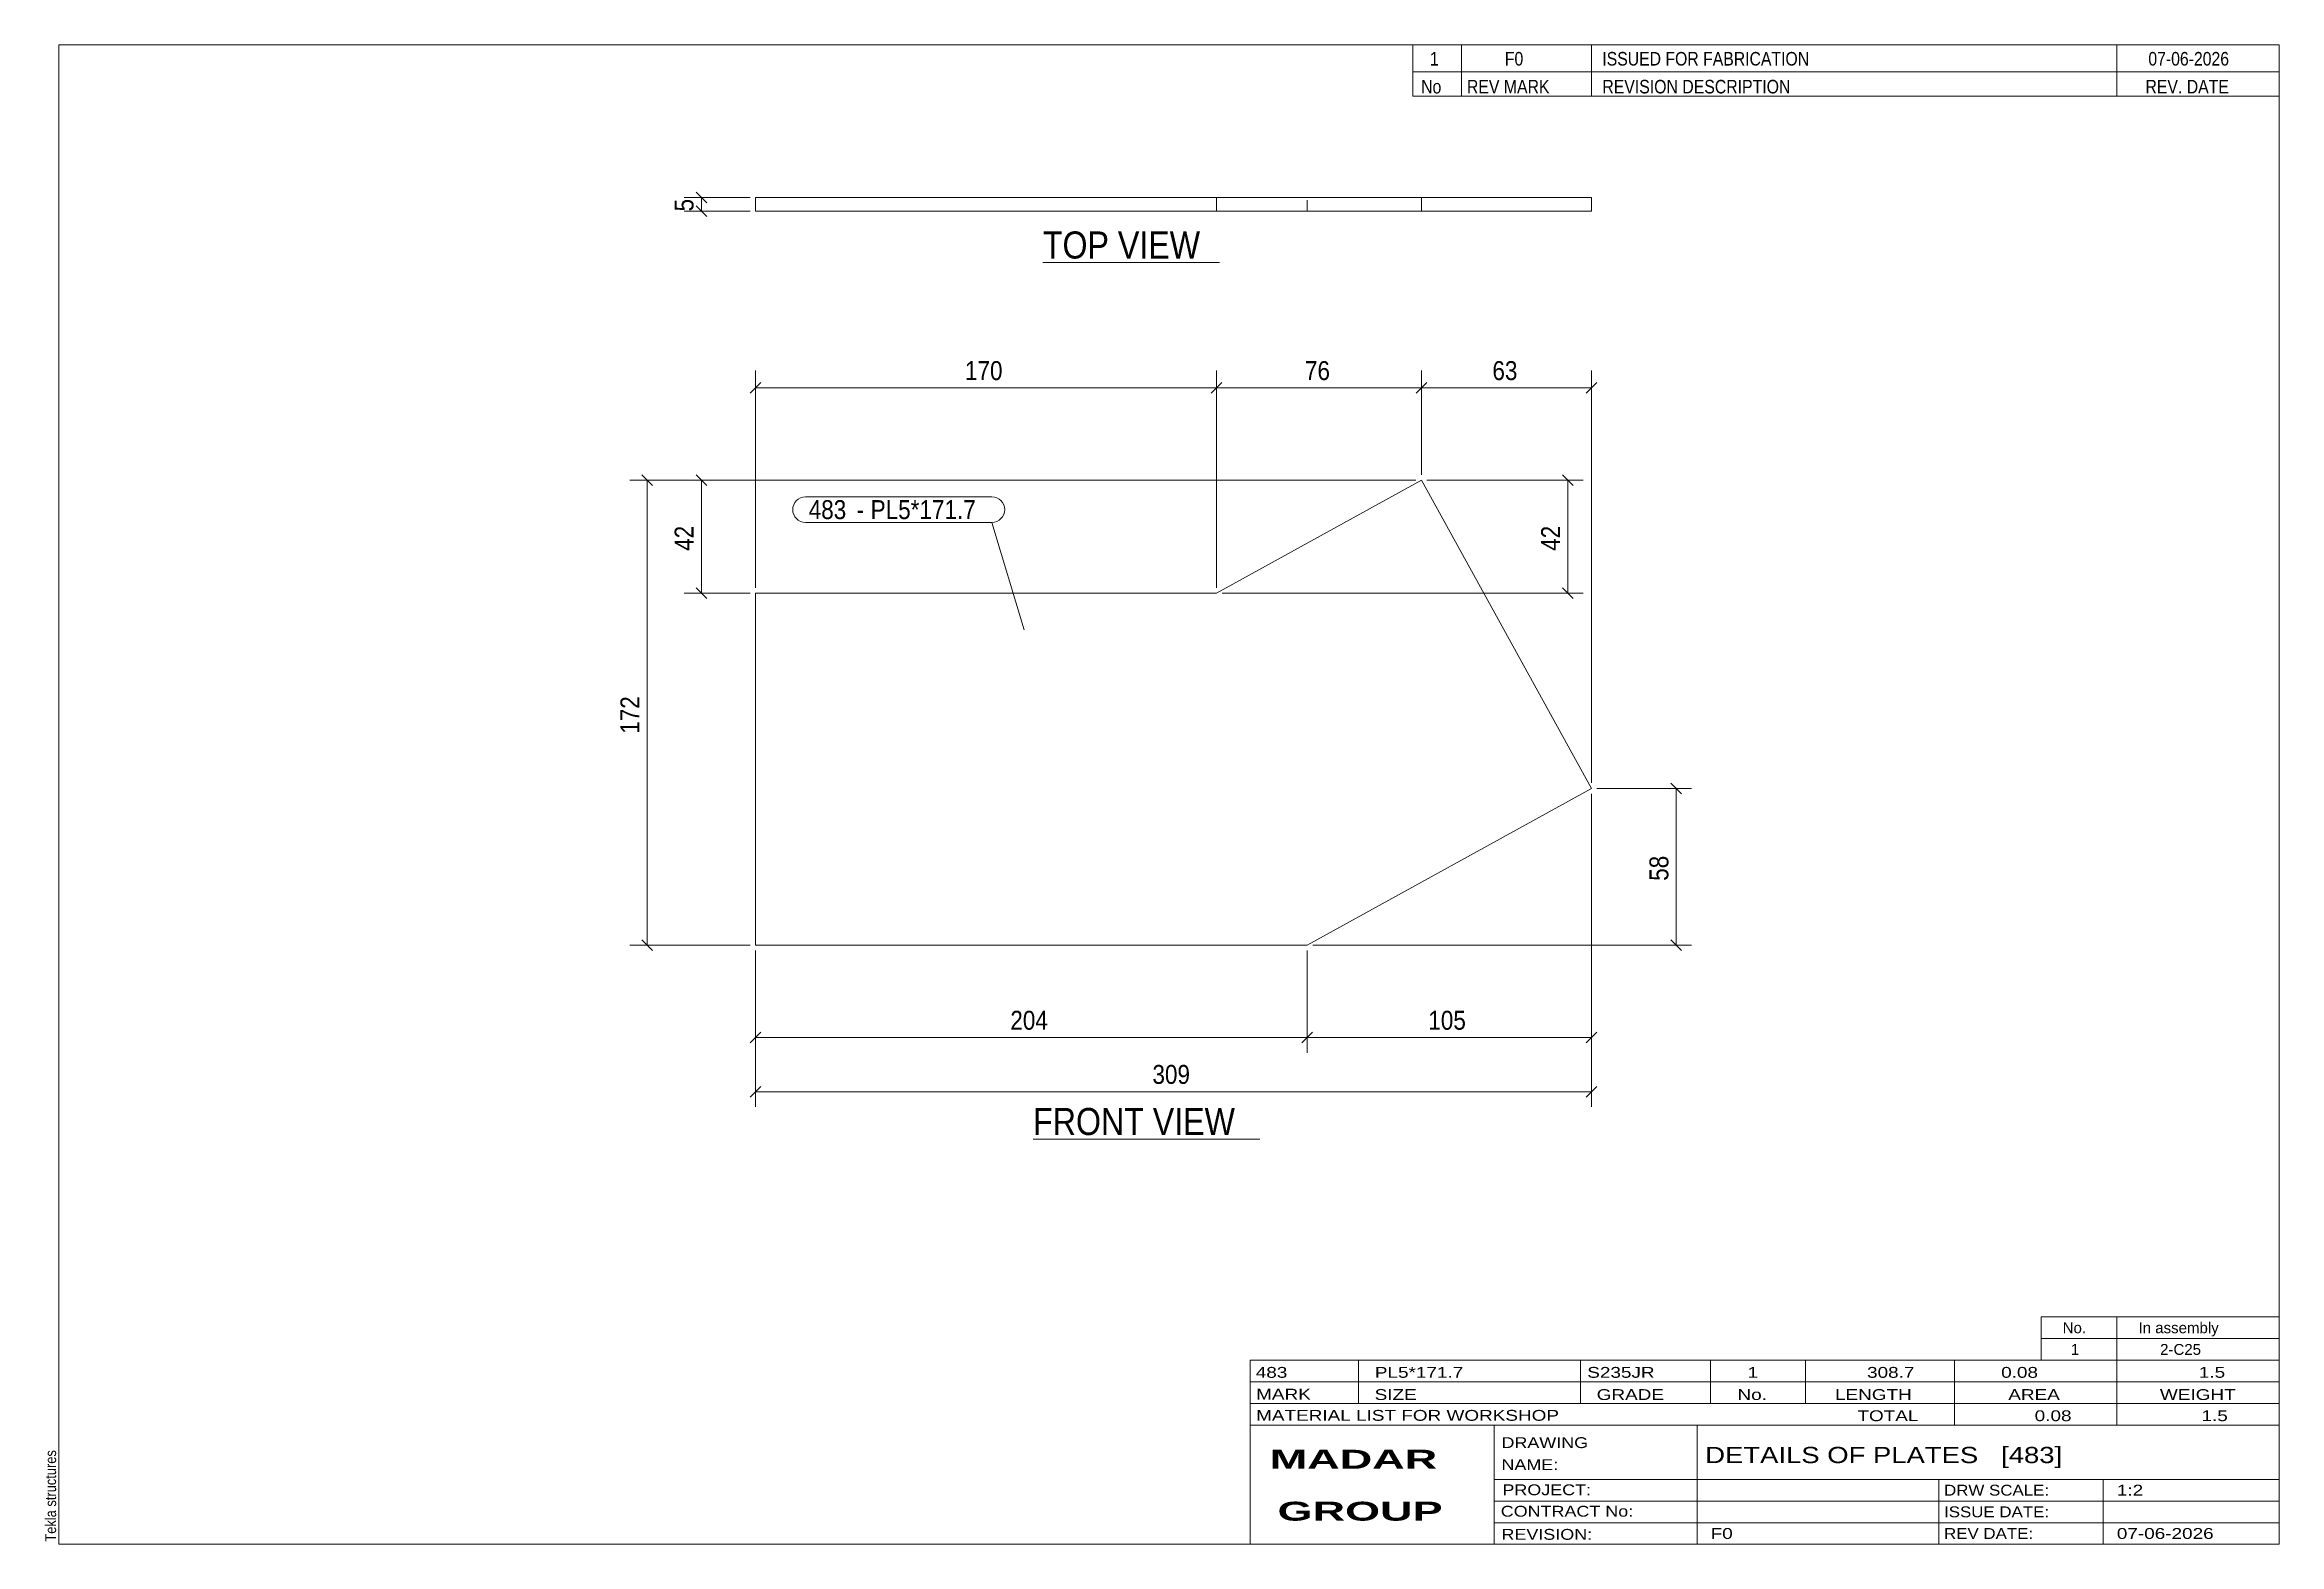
# Model space of a CAD drawing. Header units: millimetres. Extents: x 2 to 415, y 5 to 282.
import ezdxf

# ---------------------------------------------------------------- set-up
doc = ezdxf.new("R2010")
doc.units = ezdxf.units.MM
doc.linetypes.add('XKITLINE00', pattern=[0])
doc.linetypes.add('XKITLINE02', pattern=[4, 2, -2])
for name, color, linetype, lineweight in [('Dimensions', 7, 'Continuous', 0), ('DrawingSheet', 5, 'Continuous', 0), ('OtherObjectType', 7, 'Continuous', 0), ('Part', 2, 'Continuous', 0), ('PartMark', 7, 'Continuous', 0)]:
    doc.layers.add(name, color=color, linetype=linetype, lineweight=lineweight)
doc.styles.add('ARIAL', font='ARIAL.TTF')
doc.styles.add('ARIAL_BOLD', font='ARIALBD.TTF')
doc.styles.add('ARIAL_NARROW', font='ARIALN.TTF')

# ---------------------------------------------------------------- blocks, each defined once
blk = doc.blocks.new('*A1')
at = {"layer": 'Part', "color": 2, "linetype": 'XKITLINE00', "lineweight": 0}
for p, q in [((218.78, 180.67), (256.59, 201.54)), ((256.59, 201.54), (288, 144.63)), ((133.65, 115.67), (133.65, 180.67)), ((133.65, 180.67), (218.78, 180.67)), ((288, 144.63), (235.52, 115.67)), ((235.52, 115.67), (133.65, 115.67))]:
    blk.add_line(p, q, dxfattribs=at)
blk = doc.blocks.new('*A2')
at = {"layer": 'Part', "color": 2, "linetype": 'XKITLINE00', "lineweight": 0}
for p, q in [((133.65, 253.75), (288, 253.75)), ((133.65, 251.25), (133.65, 253.75)), ((218.78, 251.25), (218.78, 253.75)), ((256.59, 251.25), (256.59, 253.75)), ((288, 253.75), (288, 251.25)), ((256.59, 251.25), (133.65, 251.25)), ((288, 251.25), (256.59, 251.25))]:
    blk.add_line(p, q, dxfattribs=at)
at = {"layer": 'Part', "color": 7, "linetype": 'XKITLINE02', "lineweight": 0}
for p, q in [((133.65, 251.25), (133.65, 253.75)), ((235.52, 251.25), (235.52, 253.75))]:
    blk.add_line(p, q, dxfattribs=at)
blk = doc.blocks.new('*A3')
at = {"layer": 'DrawingSheet', "color": 5, "linetype": 'XKITLINE00', "lineweight": 0}
for p, q in [((415, 282), (5, 282)), ((5, 282), (5, 5)), ((415, 5), (415, 282)), ((5, 5), (415, 5))]:
    blk.add_line(p, q, dxfattribs=at)
at = {"layer": 'DrawingSheet', "color": 5, "style": 'ARIAL', "width": 0.85}
blk.add_text('Tekla structures', height=2, rotation=90, dxfattribs=at).set_placement((4.5, 5.5))
blk = doc.blocks.new('*A4')
at = {"layer": 'OtherObjectType', "color": 7, "linetype": 'XKITLINE00', "lineweight": 0}
for p, q in [((371, 47), (415, 47)), ((371, 43), (371, 47)), ((385, 43), (385, 47)), ((415, 43), (415, 47)), ((371, 43), (415, 43)), ((371, 39), (371, 43)), ((385, 39), (385, 43)), ((415, 39), (415, 43)), ((371, 39), (415, 39))]:
    blk.add_line(p, q, dxfattribs=at)
at = {"layer": 'OtherObjectType', "color": 7, "style": 'ARIAL_NARROW', "width": 1.211571}
for s, p in [('No.', (375, 44)), ('In assembly', (389, 44)), ('1', (376.5, 40)), ('2-C25', (392.99, 40))]:
    blk.add_text(s, height=2, dxfattribs=at).set_placement(p)
blk = doc.blocks.new('*A5')
at = {"layer": 'OtherObjectType', "color": 7, "linetype": 'XKITLINE00', "lineweight": 0}
for p, q in [((255, 282), (415, 282)), ((415, 282), (255, 282)), ((255, 282), (255, 277)), ((264, 282), (264, 277)), ((288, 282), (288, 277)), ((385, 282), (385, 277)), ((415, 282), (415, 277)), ((255, 277), (415, 277)), ((255, 277), (255, 272.5)), ((255, 277), (415, 277)), ((264, 277), (264, 272.5)), ((288, 277), (288, 272.5)), ((385, 277), (385, 272.5)), ((415, 277), (415, 272.5)), ((415, 272.5), (255, 272.5))]:
    blk.add_line(p, q, dxfattribs=at)
at = {"layer": 'OtherObjectType', "color": 7, "style": 'ARIAL_NARROW'}
for s, width, p in [('1', 1.017001, (258.16, 278.15)), ('F0', 1.017001, (272, 278.15)), ('ISSUED FOR FABRICATION', 1.017001, (290, 278.15)), ('07-06-2026', 1.017001, (390.82, 278.15)), ('No', 1.02, (256.54, 273)), ('REV MARK', 1.02, (265, 273)), ('REVISION DESCRIPTION', 1.02, (290, 273)), ('REV. DATE', 1.02, (390.28, 273))]:
    blk.add_text(s, height=2.5, dxfattribs=dict(at, width=width)).set_placement(p)
blk = doc.blocks.new('*A6')
at = {"layer": 'OtherObjectType', "color": 7, "linetype": 'XKITLINE00', "lineweight": 0}
for p, q in [((225, 39), (415, 39)), ((225, 39), (225, 35)), ((225, 39), (415, 39)), ((245, 35), (245, 39)), ((286, 35), (286, 39)), ((310, 35), (310, 39)), ((327.5, 35), (327.5, 39)), ((355, 35), (355, 39)), ((385, 35), (385, 39)), ((415, 35), (415, 39)), ((225, 35), (415, 35)), ((225, 35), (225, 5)), ((225, 35), (415, 35)), ((245, 31), (245, 35)), ((286, 31), (286, 35)), ((310, 31), (310, 35)), ((327.5, 31), (327.5, 35)), ((355, 31), (355, 35)), ((385, 31), (385, 35)), ((415, 31), (415, 35)), ((225, 31), (415, 31)), ((355, 27), (355, 31)), ((385, 27), (385, 31)), ((415, 27), (415, 31)), ((225, 27), (415, 27)), ((270, 21), (270, 27)), ((307.5, 17), (307.5, 27)), ((415, 21), (415, 27)), ((270, 21), (270, 5)), ((415, 17), (415, 21)), ((270, 17), (415, 17)), ((307.5, 5), (307.5, 17)), ((352.16, 13), (352.16, 17)), ((382.5, 5), (382.5, 17)), ((415, 13), (415, 17)), ((270, 13), (415, 13)), ((352.16, 5), (352.16, 13)), ((415, 9), (415, 13)), ((270, 9), (415, 9)), ((415, 5), (415, 9)), ((225, 5), (415, 5)), ((262.5, 5), (415, 5))]:
    blk.add_line(p, q, dxfattribs=at)
at = {"layer": 'OtherObjectType', "color": 7, "style": 'ARIAL_NARROW'}
for s, height, width, p in [('483', 2, 1.525501, (226.01, 35.76)), ('PL5*171.7', 2, 1.525501, (248, 35.76)), ('S235JR', 2, 1.525501, (287.22, 35.76)), ('1', 2, 1.525501, (316.82, 35.76)), ('308.7', 2, 1.525501, (338.88, 35.76)), ('0.08', 2, 1.525501, (363.64, 35.76)), ('1.5', 2, 1.525501, (400.14, 35.76)), ('MARK', 2, 1.525501, (226.08, 31.73)), ('SIZE', 2, 1.525501, (247.96, 31.66)), ('GRADE', 2, 1.525501, (288.96, 31.66)), ('No.', 2, 1.525501, (314.96, 31.66)), ('LENGTH', 2, 1.525501, (332.96, 31.66)), ('AREA', 2, 1.525501, (364.96, 31.66)), ('WEIGHT', 2, 1.525501, (392.96, 31.66)), ('MATERIAL LIST FOR WORKSHOP', 2, 1.525501, (226.08, 27.82)), ('TOTAL', 2, 1.525501, (337.1, 27.75)), ('0.08', 2, 1.525501, (369.83, 27.75)), ('1.5', 2, 1.525501, (400.63, 27.75)), ('DRAWING', 2, 1.445, (271.38, 22.78)), ('NAME:', 2, 1.445, (271.38, 18.72)), ('DETAILS OF PLATES   [483]', 3, 1.474651, (309, 20)), ('PROJECT:', 2, 1.445, (271.55, 14.07)), ('DRW SCALE:', 2, 1.36, (353.1, 14)), ('1:2', 2, 1.525501, (385, 14)), ('CONTRACT No:', 2, 1.445, (271.25, 10.11)), ('ISSUE DATE:', 2, 1.36, (353.1, 10)), ('REVISION:', 2, 1.445, (271.38, 5.84)), ('F0', 2, 1.525501, (310, 6)), ('REV DATE:', 2, 1.36, (353.1, 6)), ('07-06-2026', 2, 1.525501, (385, 6))]:
    blk.add_text(s, height=height, dxfattribs=dict(at, width=width)).set_placement(p)
at = {"layer": 'OtherObjectType', "color": 1, "style": 'ARIAL_BOLD', "width": 1.7}
for s, p in [('MADAR ', (228.58, 18.97)), ('GROUP', (230.03, 9.37))]:
    blk.add_text(s, height=3.5, dxfattribs=at).set_placement(p)
blk = doc.blocks.new('*A7')
at = {"layer": 'Dimensions', "color": 7, "linetype": 'XKITLINE00', "lineweight": 0}
for p, q in [((112.66, 202.53), (114.64, 200.55)), ((255.59, 201.54), (110.45, 201.54)), ((113.65, 115.67), (113.65, 201.54)), ((132.65, 115.67), (110.45, 115.67)), ((112.66, 116.66), (114.64, 114.68))]:
    blk.add_line(p, q, dxfattribs=at)
at = {"layer": 'Dimensions', "color": 3}
for p in [(113.65, 201.54), (113.65, 115.67)]:
    blk.add_point(p, dxfattribs=at)
at = {"layer": 'Dimensions', "color": 3, "style": 'ARIAL', "width": 0.85}
blk.add_text('172', height=3.5, rotation=90.0002, dxfattribs=at).set_placement((112.2, 154.71))
blk = doc.blocks.new('*A8')
at = {"layer": 'Dimensions', "color": 7, "linetype": 'XKITLINE00', "lineweight": 0}
for p, q in [((122.66, 202.53), (124.64, 200.55)), ((255.59, 201.54), (120.45, 201.54)), ((123.65, 180.67), (123.65, 201.54)), ((122.66, 181.66), (124.64, 179.68)), ((132.65, 180.67), (120.45, 180.67))]:
    blk.add_line(p, q, dxfattribs=at)
at = {"layer": 'Dimensions', "color": 3}
for p in [(123.65, 201.54), (123.65, 180.67)]:
    blk.add_point(p, dxfattribs=at)
at = {"layer": 'Dimensions', "color": 3, "style": 'ARIAL', "width": 0.85}
blk.add_text('42', height=3.5, rotation=90.0002, dxfattribs=at).set_placement((122.2, 188.51))
blk = doc.blocks.new('*A9')
at = {"layer": 'Dimensions', "color": 7, "linetype": 'XKITLINE00', "lineweight": 0}
for p, q in [((289, 144.63), (306.45, 144.63)), ((302.66, 145.62), (304.64, 143.64)), ((303.65, 115.67), (303.65, 144.63)), ((236.52, 115.67), (306.45, 115.67)), ((302.66, 116.66), (304.64, 114.68))]:
    blk.add_line(p, q, dxfattribs=at)
at = {"layer": 'Dimensions', "color": 3}
for p in [(303.65, 144.63), (303.65, 115.67)]:
    blk.add_point(p, dxfattribs=at)
at = {"layer": 'Dimensions', "color": 3, "style": 'ARIAL', "width": 0.85}
blk.add_text('58', height=3.5, rotation=90.0002, dxfattribs=at).set_placement((302.2, 127.56))
blk = doc.blocks.new('*A10')
at = {"layer": 'Dimensions', "color": 7, "linetype": 'XKITLINE00', "lineweight": 0}
for p, q in [((282.66, 202.53), (284.64, 200.55)), ((257.59, 201.54), (286.45, 201.54)), ((283.65, 180.67), (283.65, 201.54)), ((282.66, 181.66), (284.64, 179.68)), ((219.78, 180.67), (286.45, 180.67))]:
    blk.add_line(p, q, dxfattribs=at)
at = {"layer": 'Dimensions', "color": 3}
for p in [(283.65, 201.54), (283.65, 180.67)]:
    blk.add_point(p, dxfattribs=at)
at = {"layer": 'Dimensions', "color": 3, "style": 'ARIAL', "width": 0.85}
blk.add_text('42', height=3.5, rotation=90.0002, dxfattribs=at).set_placement((282.2, 188.51))
blk = doc.blocks.new('*A11')
at = {"layer": 'Dimensions', "color": 7, "linetype": 'XKITLINE00', "lineweight": 0}
for p, q in [((288, 143.63), (288, 85.8)), ((133.65, 114.67), (133.65, 85.8)), ((134.64, 89.59), (132.66, 87.61)), ((133.65, 88.6), (288, 88.6)), ((288.99, 89.59), (287.01, 87.61))]:
    blk.add_line(p, q, dxfattribs=at)
at = {"layer": 'Dimensions', "color": 3}
for p in [(133.65, 88.6), (288, 88.6)]:
    blk.add_point(p, dxfattribs=at)
at = {"layer": 'Dimensions', "color": 3, "style": 'ARIAL', "width": 0.85}
blk.add_text('309', height=3.5, dxfattribs=at).set_placement((206.93, 90.05))
blk = doc.blocks.new('*A12')
at = {"layer": 'Dimensions', "color": 7, "linetype": 'XKITLINE00', "lineweight": 0}
for p, q in [((133.65, 114.67), (133.65, 95.8)), ((235.52, 114.67), (235.52, 95.8)), ((134.64, 99.59), (132.66, 97.61)), ((236.51, 99.59), (234.53, 97.61)), ((133.65, 98.6), (235.52, 98.6))]:
    blk.add_line(p, q, dxfattribs=at)
at = {"layer": 'Dimensions', "color": 3}
for p in [(133.65, 98.6), (235.52, 98.6)]:
    blk.add_point(p, dxfattribs=at)
at = {"layer": 'Dimensions', "color": 3, "style": 'ARIAL', "width": 0.85}
blk.add_text('204', height=3.5, dxfattribs=at).set_placement((180.69, 100.05))
blk = doc.blocks.new('*A13')
at = {"layer": 'Dimensions', "color": 7, "linetype": 'XKITLINE00', "lineweight": 0}
for p, q in [((288, 143.63), (288, 95.8)), ((235.52, 114.67), (235.52, 95.8)), ((236.51, 99.59), (234.53, 97.61)), ((288.99, 99.59), (287.01, 97.61)), ((235.52, 98.6), (288, 98.6))]:
    blk.add_line(p, q, dxfattribs=at)
at = {"layer": 'Dimensions', "color": 3}
for p in [(235.52, 98.6), (288, 98.6)]:
    blk.add_point(p, dxfattribs=at)
at = {"layer": 'Dimensions', "color": 3, "style": 'ARIAL', "width": 0.85}
blk.add_text('105', height=3.5, dxfattribs=at).set_placement((257.87, 100.05))
blk = doc.blocks.new('*A14')
at = {"layer": 'Dimensions', "color": 7, "linetype": 'XKITLINE00', "lineweight": 0}
for p, q in [((134.64, 219.59), (132.66, 217.61)), ((133.65, 181.67), (133.65, 221.8)), ((219.77, 219.59), (217.79, 217.61)), ((218.78, 181.67), (218.78, 221.8)), ((133.65, 218.6), (218.78, 218.6))]:
    blk.add_line(p, q, dxfattribs=at)
at = {"layer": 'Dimensions', "color": 3}
for p in [(133.65, 218.6), (218.78, 218.6)]:
    blk.add_point(p, dxfattribs=at)
at = {"layer": 'Dimensions', "color": 3, "style": 'ARIAL', "width": 0.85}
blk.add_text('170', height=3.5, dxfattribs=at).set_placement((172.32, 220.05))
blk = doc.blocks.new('*A15')
at = {"layer": 'Dimensions', "color": 7, "linetype": 'XKITLINE00', "lineweight": 0}
for p, q in [((219.77, 219.59), (217.79, 217.61)), ((218.78, 181.67), (218.78, 221.8)), ((257.58, 219.59), (255.6, 217.61)), ((256.59, 202.54), (256.59, 221.8)), ((218.78, 218.6), (256.59, 218.6))]:
    blk.add_line(p, q, dxfattribs=at)
at = {"layer": 'Dimensions', "color": 3}
for p in [(218.78, 218.6), (256.59, 218.6)]:
    blk.add_point(p, dxfattribs=at)
at = {"layer": 'Dimensions', "color": 3, "style": 'ARIAL', "width": 0.85}
blk.add_text('76', height=3.5, dxfattribs=at).set_placement((235.09, 220.05))
blk = doc.blocks.new('*A16')
at = {"layer": 'Dimensions', "color": 7, "linetype": 'XKITLINE00', "lineweight": 0}
for p, q in [((257.58, 219.59), (255.6, 217.61)), ((256.59, 202.54), (256.59, 221.8)), ((288.99, 219.59), (287.01, 217.61)), ((288, 145.63), (288, 221.8)), ((256.59, 218.6), (288, 218.6))]:
    blk.add_line(p, q, dxfattribs=at)
at = {"layer": 'Dimensions', "color": 3}
for p in [(256.59, 218.6), (288, 218.6)]:
    blk.add_point(p, dxfattribs=at)
at = {"layer": 'Dimensions', "color": 3, "style": 'ARIAL', "width": 0.85}
blk.add_text('63', height=3.5, dxfattribs=at).set_placement((269.7, 220.05))
blk = doc.blocks.new('*A17')
at = {"layer": 'PartMark', "color": 7, "linetype": 'XKITLINE00', "lineweight": 0}
for p, q in [((142.86, 198.47), (177.3, 198.47)), ((142.86, 193.77), (177.3, 193.77)), ((183.25, 173.91), (177.3, 193.77))]:
    blk.add_line(p, q, dxfattribs=at)
for centre, start, end in [((142.86, 196.12), 90, 270), ((177.3, 196.12), 270, 90)]:
    blk.add_arc(centre, 2.35, start, end, dxfattribs=at)
at = {"layer": 'PartMark', "color": 1, "style": 'ARIAL', "width": 0.85}
blk.add_text('483', height=3.5, dxfattribs=at).set_placement((143.46, 194.37))
at = {"layer": 'PartMark', "color": 3, "style": 'ARIAL', "width": 0.85}
for s, p in [('-', (152.29, 194.37)), ('PL5*171.7', (154.9, 194.37))]:
    blk.add_text(s, height=3.5, dxfattribs=at).set_placement(p)
blk = doc.blocks.new('*A18')
at = {"layer": 'OtherObjectType', "color": 7, "linetype": 'XKITLINE00', "lineweight": 0}
blk.add_line((184.9, 79.85), (226.75, 79.85), dxfattribs=at)
at = {"layer": 'OtherObjectType', "color": 3, "style": 'ARIAL', "width": 0.85}
blk.add_text('FRONT VIEW', height=5, dxfattribs=at).set_placement((184.9, 80.6))
blk = doc.blocks.new('*A19')
at = {"layer": 'Dimensions', "color": 7, "linetype": 'XKITLINE00', "lineweight": 0}
for p, q in [((132.65, 253.75), (120.45, 253.75)), ((122.66, 254.74), (124.64, 252.76)), ((122.66, 252.24), (124.64, 250.26)), ((123.65, 251.25), (123.65, 253.75)), ((132.65, 251.25), (120.45, 251.25))]:
    blk.add_line(p, q, dxfattribs=at)
at = {"layer": 'Dimensions', "color": 3}
for p in [(123.65, 253.75), (123.65, 251.25)]:
    blk.add_point(p, dxfattribs=at)
at = {"layer": 'Dimensions', "color": 3, "style": 'ARIAL', "width": 0.85}
blk.add_text('5', height=3.5, rotation=90.0002, dxfattribs=at).set_placement((122.2, 251.2))
blk = doc.blocks.new('*A20')
at = {"layer": 'OtherObjectType', "color": 7, "linetype": 'XKITLINE00', "lineweight": 0}
blk.add_line((186.7, 241.75), (219.3, 241.75), dxfattribs=at)
at = {"layer": 'OtherObjectType', "color": 3, "style": 'ARIAL', "width": 0.85}
blk.add_text('TOP VIEW', height=5, dxfattribs=at).set_placement((186.7, 242.5))

msp = doc.modelspace()

# ---------------------------------------------------------------- block references
at = {"lineweight": 0}
for name in ['*A3', '*A5', '*A19', '*A2', '*A20', '*A14', '*A15', '*A16', '*A7', '*A8', '*A10', '*A1', '*A17', '*A9', '*A11', '*A13', '*A12', '*A18', '*A4', '*A6']:
    msp.add_blockref(name, (0, 0), dxfattribs=at)

doc.saveas('drawing.dxf')
